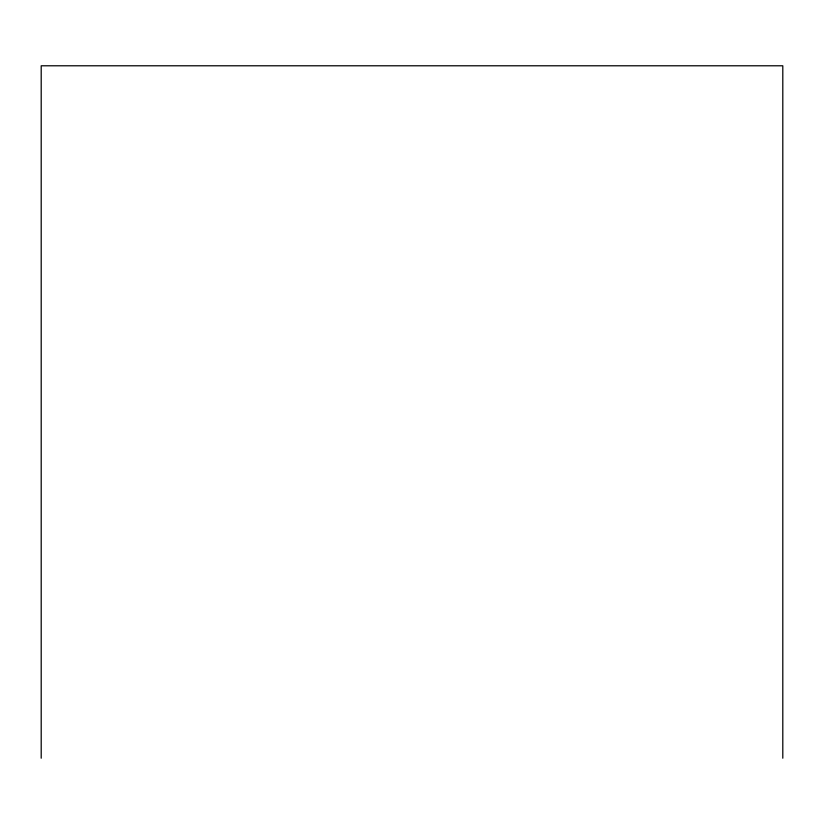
<?xml version="1.0" encoding="UTF-8"?>
<svg xmlns="http://www.w3.org/2000/svg" width="824" height="824" viewBox="0 0 824 824"><rect width="100%" height="100%" fill="white"/><g stroke="black" fill="none" stroke-linecap="round" stroke-linejoin="round"><path stroke-width="1.24" d="M782.8 758.214L782.8 65.786L41.2 65.786L41.2 758.214"/></g></svg>
